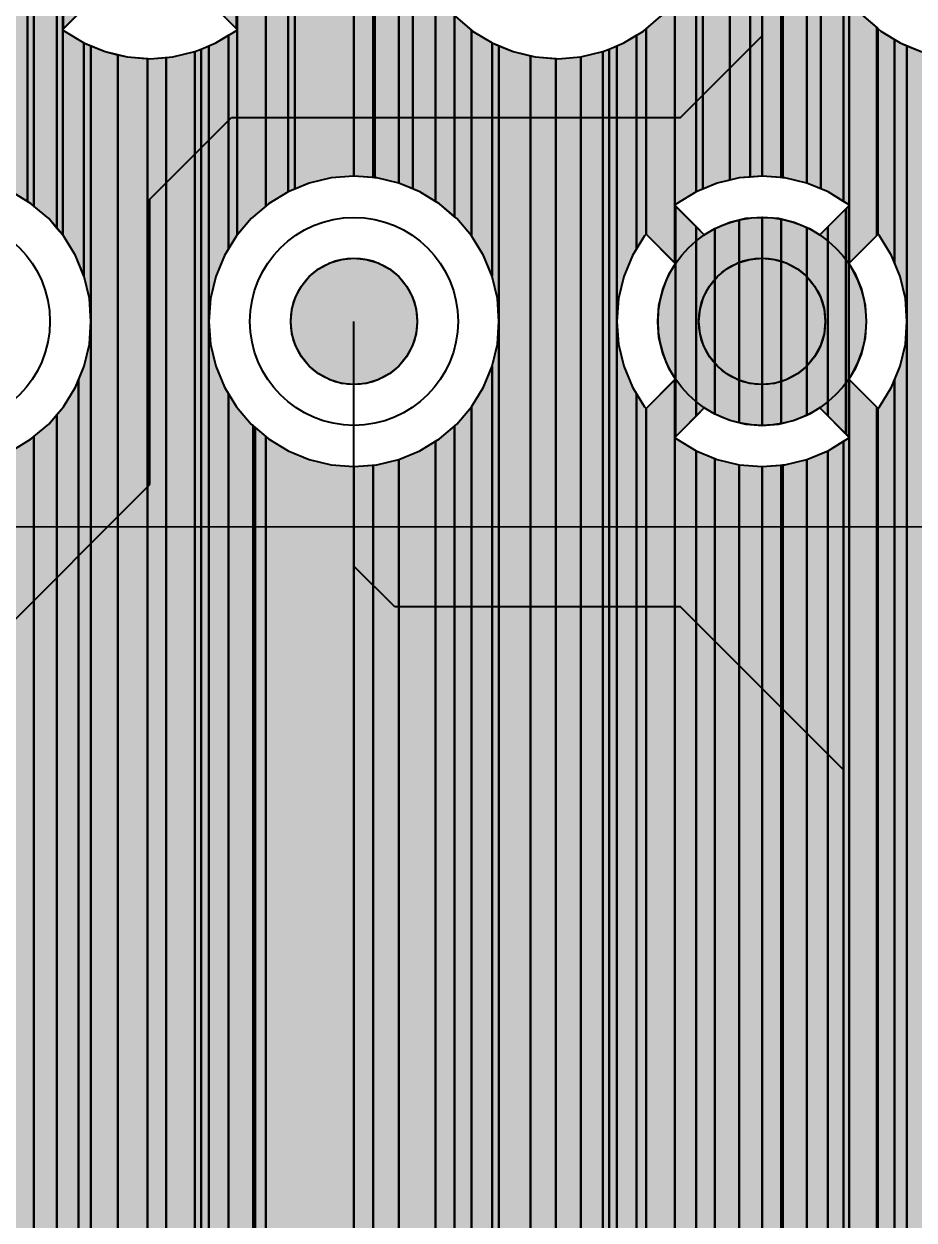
# Model space of a CAD drawing. Header units: millimetres. Extents: x 3 to 111, y 3 to 56.
# Drawn here: x 89.91 to 95.45, y 37.43 to 44.88 of the extents above; entities that cross this region are included whole.
import ezdxf

# ---------------------------------------------------------------- set-up
doc = ezdxf.new("R2010")
doc.units = ezdxf.units.MM
for name, color, linetype in [('bottom_copper', 7, 'Continuous'), ('drill_plated', 7, 'Continuous'), ('top_copper', 7, 'Continuous'), ('top_silk', 7, 'Continuous')]:
    doc.layers.add(name, color=color, linetype=linetype)

# ---------------------------------------------------------------- blocks, each defined once
blk = doc.blocks.new('Block8439')
at = {"layer": 'bottom_copper', "lineweight": 40}
for points in [[(0, 37.4107), (-0.0183, 37.4549), (-0.0925, 37.5759), (-0.1019, 37.587), (-0.1037, 37.5852), (-0.1037, 38.8678), (-0.0858, 38.8526), (0, 38.8), (0, 37.4107)], [(0.0775, 37.0443), (0.0691, 37.1858), (0.036, 37.3238), (0, 37.4107), (0, 38.8), (0.0352, 38.7784), (0.0775, 38.7609), (0.0775, 37.0443)], [(0.764, 0.317), (0.5963, 0.3038), (0.4311, 0.2641), (0.2741, 0.1991), (0.1292, 0.1103), (0.0775, 0.0662), (0.0775, 38.7609), (0.1663, 38.7241), (0.3043, 38.691), (0.4458, 38.6798), (0.5873, 38.691), (0.7253, 38.7241), (0.764, 38.7401), (0.764, 0.317)], [(0.0775, 0.0662), (0, 0), (0, 36.6779), (0.036, 36.7648), (0.0691, 36.9028), (0.0775, 37.0443), (0.0775, 0.0662)], [(0, 0), (-0.1037, -0.1215), (-0.1037, 36.5034), (-0.1019, 36.5016), (-0.0925, 36.5127), (-0.0183, 36.6337), (0, 36.6779), (0, 0)]]:
    blk.add_hatch(color=7, dxfattribs=at).paths.add_polyline_path(points, flags=0)
at = {"layer": 'bottom_copper', "color": 7, "lineweight": 40}
for points in [[(0, 37.4107), (-0.0183, 37.4549), (-0.0925, 37.5759), (-0.1019, 37.587), (-0.1037, 37.5852), (-0.1037, 38.8678), (-0.0858, 38.8526), (0, 38.8), (0, 37.4107)], [(0.0775, 37.0443), (0.0691, 37.1858), (0.036, 37.3238), (0, 37.4107), (0, 38.8), (0.0352, 38.7784), (0.0775, 38.7609), (0.0775, 37.0443)], [(0.764, 0.317), (0.5963, 0.3038), (0.4311, 0.2641), (0.2741, 0.1991), (0.1292, 0.1103), (0.0775, 0.0662), (0.0775, 38.7609), (0.1663, 38.7241), (0.3043, 38.691), (0.4458, 38.6798), (0.5873, 38.691), (0.7253, 38.7241), (0.764, 38.7401), (0.764, 0.317)], [(0.0775, 0.0662), (0, 0), (0, 36.6779), (0.036, 36.7648), (0.0691, 36.9028), (0.0775, 37.0443), (0.0775, 0.0662)], [(0, 0), (-0.1037, -0.1215), (-0.1037, 36.5034), (-0.1019, 36.5016), (-0.0925, 36.5127), (-0.0183, 36.6337), (0, 36.6779), (0, 0)]]:
    blk.add_lwpolyline(points, close=True, dxfattribs=at)
blk = doc.blocks.new('Block9158')
at = {"layer": 'bottom_copper', "lineweight": 40}
for points in [[(0.1601, 40.2302), (0.0221, 40.2633), (0.01, 40.2643), (0.01, 51.435), (0.1601, 51.435), (0.1601, 40.2302)], [(0.2461, 40.1946), (0.1601, 40.2302), (0.1601, 51.435), (0.2461, 51.435), (0.2461, 40.1946)], [(0.01, 40.2643), (0, 40.265), (0, 49.6506), (0.01, 49.82), (0.01, 40.2643)], [(0, 40.265), (-0.1194, 40.2745), (-0.1194, 49.3044), (-0.1047, 49.3284), (-0.0397, 49.4854), (0, 49.6506), (0, 40.265)], [(0.3877, 40.1167), (0.2912, 40.1759), (0.2461, 40.1946), (0.2461, 41.91), (0.2573, 41.7685), (0.2904, 41.6305), (0.3447, 41.4994), (0.3877, 41.4293), (0.3877, 40.1167)], [(0.4233, 40.0923), (0.4122, 40.1017), (0.3877, 40.1167), (0.3877, 41.4293), (0.4189, 41.3784), (0.4233, 41.3732), (0.4233, 40.0923)], [(0.5945, 39.9043), (0.4233, 39.7331), (0.4233, 41.3732), (0.511, 41.2704), (0.5945, 41.1991), (0.5945, 39.9043)], [(0.6011, 39.9109), (0.5945, 39.9043), (0.5945, 41.1991), (0.6011, 41.1935), (0.6011, 39.9109)], [(0.4198, 38.6512), (0.401, 38.67), (0.401, 40.07), (0.4198, 40.0888), (0.4198, 38.6512)], [(0.4233, 39.7331), (0.4198, 39.7296), (0.4198, 40.0888), (0.4233, 40.0923), (0.4233, 39.7331)], [(0, 38.7326), (-0.0178, 38.7283), (-0.1194, 38.7203), (-0.1194, 40.0197), (-0.0178, 40.0117), (0, 40.0074), (0, 38.7326)], [(0.1601, 38.7847), (0.0814, 38.7521), (0, 38.7326), (0, 40.0074), (0.0814, 39.9879), (0.1601, 39.9553), (0.1601, 38.7847)], [(0.401, 38.67), (0.2904, 38.7806), (0.2904, 39.9594), (0.401, 40.07), (0.401, 38.67)], [(0.2904, 38.7806), (0.2402, 38.8308), (0.1756, 38.7911), (0.1601, 38.7847), (0.1601, 39.9553), (0.1756, 39.9489), (0.2402, 39.9092), (0.2904, 39.9594), (0.2904, 38.7806)], [(0.5223, 39.2684), (0.4985, 39.1692), (0.4595, 39.075), (0.4198, 39.0104), (0.4198, 39.7296), (0.4595, 39.665), (0.4985, 39.5708), (0.5223, 39.4716), (0.5283, 39.37), (0.5223, 39.2684)], [(0.4233, 38.6477), (0.4198, 38.6512), (0.4198, 39.0104), (0.4233, 39.0069), (0.4233, 38.6477)], [(0.5945, 2.1965), (0.5057, 2.0516), (0.4407, 1.8946), (0.4233, 1.8222), (0.4233, 39.0069), (0.5945, 38.8357), (0.5945, 2.1965)], [(0.6011, 2.2042), (0.5945, 2.1965), (0.5945, 38.8357), (0.6011, 38.8291), (0.6011, 2.2042)], [(0.3877, 0), (0.2904, 0), (0.2904, 38.5638), (0.2912, 38.5641), (0.3877, 38.6233), (0.3877, 0)], [(0.4233, 1.8222), (0.401, 1.7294), (0.3877, 1.56), (0.3877, 38.6233), (0.4122, 38.6383), (0.4233, 38.6477), (0.4233, 1.8222)], [(0.2904, 0), (0.1601, 0), (0.1601, 38.5098), (0.2904, 38.5638), (0.2904, 0)], [(0, 1.7294), (-0.0397, 1.8946), (-0.1047, 2.0516), (-0.1194, 2.0756), (-0.1194, 38.4655), (0, 38.475), (0, 1.7294)], [(0.01, 1.56), (0, 1.7294), (0, 38.475), (0.01, 38.4757), (0.01, 1.56)], [(0.1601, 0), (0.01, 0), (0.01, 38.4757), (0.0221, 38.4767), (0.1601, 38.5098), (0.1601, 0)]]:
    blk.add_hatch(color=7, dxfattribs=at).paths.add_polyline_path(points, flags=0)
at = {"layer": 'bottom_copper', "color": 7, "lineweight": 40}
for points in [[(0.1601, 40.2302), (0.0221, 40.2633), (0.01, 40.2643), (0.01, 51.435), (0.1601, 51.435), (0.1601, 40.2302)], [(0.2461, 40.1946), (0.1601, 40.2302), (0.1601, 51.435), (0.2461, 51.435), (0.2461, 40.1946)], [(0.01, 40.2643), (0, 40.265), (0, 49.6506), (0.01, 49.82), (0.01, 40.2643)], [(0, 40.265), (-0.1194, 40.2745), (-0.1194, 49.3044), (-0.1047, 49.3284), (-0.0397, 49.4854), (0, 49.6506), (0, 40.265)], [(0.3877, 40.1167), (0.2912, 40.1759), (0.2461, 40.1946), (0.2461, 41.91), (0.2573, 41.7685), (0.2904, 41.6305), (0.3447, 41.4994), (0.3877, 41.4293), (0.3877, 40.1167)], [(0.4233, 40.0923), (0.4122, 40.1017), (0.3877, 40.1167), (0.3877, 41.4293), (0.4189, 41.3784), (0.4233, 41.3732), (0.4233, 40.0923)], [(0.5945, 39.9043), (0.4233, 39.7331), (0.4233, 41.3732), (0.511, 41.2704), (0.5945, 41.1991), (0.5945, 39.9043)], [(0.6011, 39.9109), (0.5945, 39.9043), (0.5945, 41.1991), (0.6011, 41.1935), (0.6011, 39.9109)], [(0.4198, 38.6512), (0.401, 38.67), (0.401, 40.07), (0.4198, 40.0888), (0.4198, 38.6512)], [(0.4233, 39.7331), (0.4198, 39.7296), (0.4198, 40.0888), (0.4233, 40.0923), (0.4233, 39.7331)], [(0, 38.7326), (-0.0178, 38.7283), (-0.1194, 38.7203), (-0.1194, 40.0197), (-0.0178, 40.0117), (0, 40.0074), (0, 38.7326)], [(0.1601, 38.7847), (0.0814, 38.7521), (0, 38.7326), (0, 40.0074), (0.0814, 39.9879), (0.1601, 39.9553), (0.1601, 38.7847)], [(0.401, 38.67), (0.2904, 38.7806), (0.2904, 39.9594), (0.401, 40.07), (0.401, 38.67)], [(0.2904, 38.7806), (0.2402, 38.8308), (0.1756, 38.7911), (0.1601, 38.7847), (0.1601, 39.9553), (0.1756, 39.9489), (0.2402, 39.9092), (0.2904, 39.9594), (0.2904, 38.7806)], [(0.5223, 39.2684), (0.4985, 39.1692), (0.4595, 39.075), (0.4198, 39.0104), (0.4198, 39.7296), (0.4595, 39.665), (0.4985, 39.5708), (0.5223, 39.4716), (0.5283, 39.37), (0.5223, 39.2684)], [(0.4233, 38.6477), (0.4198, 38.6512), (0.4198, 39.0104), (0.4233, 39.0069), (0.4233, 38.6477)], [(0.5945, 2.1965), (0.5057, 2.0516), (0.4407, 1.8946), (0.4233, 1.8222), (0.4233, 39.0069), (0.5945, 38.8357), (0.5945, 2.1965)], [(0.6011, 2.2042), (0.5945, 2.1965), (0.5945, 38.8357), (0.6011, 38.8291), (0.6011, 2.2042)], [(0.3877, 0), (0.2904, 0), (0.2904, 38.5638), (0.2912, 38.5641), (0.3877, 38.6233), (0.3877, 0)], [(0.4233, 1.8222), (0.401, 1.7294), (0.3877, 1.56), (0.3877, 38.6233), (0.4122, 38.6383), (0.4233, 38.6477), (0.4233, 1.8222)], [(0.2904, 0), (0.1601, 0), (0.1601, 38.5098), (0.2904, 38.5638), (0.2904, 0)], [(0, 1.7294), (-0.0397, 1.8946), (-0.1047, 2.0516), (-0.1194, 2.0756), (-0.1194, 38.4655), (0, 38.475), (0, 1.7294)], [(0.01, 1.56), (0, 1.7294), (0, 38.475), (0.01, 38.4757), (0.01, 1.56)], [(0.1601, 0), (0.01, 0), (0.01, 38.4757), (0.0221, 38.4767), (0.1601, 38.5098), (0.1601, 0)]]:
    blk.add_lwpolyline(points, close=True, dxfattribs=at)
blk = doc.blocks.new('Block9627')
at = {"layer": 'bottom_copper', "lineweight": 40}
for points in [[(0.5427, 37.7148), (0.4686, 37.709), (0.4686, 46.6238), (0.5427, 46.7447), (0.5427, 37.7148)], [(0.4686, 37.709), (0.4012, 37.7036), (0.3419, 37.6894), (0.3419, 46.4806), (0.3583, 46.4946), (0.4686, 46.6238), (0.4686, 37.709)], [(0.3419, 37.6894), (0.2632, 37.6705), (0.1744, 37.6338), (0.1744, 46.3508), (0.2291, 46.3843), (0.3419, 46.4806), (0.3419, 37.6894)], [(0.1744, 37.6338), (0.1321, 37.6162), (0.1321, 39.0689), (0.1329, 39.0708), (0.166, 39.2088), (0.1744, 39.3503), (0.1744, 37.6338)], [(0.1321, 37.6162), (0.0111, 37.542), (0, 37.5326), (0, 38.8136), (0.0044, 38.8187), (0.0786, 38.9397), (0.1321, 39.0689), (0.1321, 37.6162)], [(0, 37.1734), (-0.1792, 37.3526), (-0.1792, 38.6326), (-0.0877, 38.7107), (0, 38.8136), (0, 37.1734)], [(0.0035, 37.1699), (0, 37.1734), (0, 37.5326), (0.0035, 37.5291), (0.0035, 37.1699)], [(0.1321, 36.2201), (0.0035, 36.0915), (0.0035, 37.5291), (0.1321, 37.4005), (0.1321, 36.2201)], [(0.2477, 36.2314), (0.1831, 36.2711), (0.1321, 36.2201), (0.1321, 37.4005), (0.1831, 37.3495), (0.2477, 37.3892), (0.2477, 36.2314)], [(0.4012, 36.1782), (0.3419, 36.1924), (0.2477, 36.2314), (0.2477, 37.3892), (0.3419, 37.4282), (0.4012, 37.4425), (0.4012, 36.1782)], [(0.5427, 36.1606), (0.4411, 36.1686), (0.4012, 36.1782), (0.4012, 37.4425), (0.4411, 37.452), (0.5427, 37.46), (0.5427, 36.1606)], [(0.0035, 36.4507), (-0.0362, 36.5153), (-0.0752, 36.6095), (-0.099, 36.7087), (-0.107, 36.8103), (-0.099, 36.9119), (-0.0752, 37.0111), (-0.0362, 37.1053), (0.0035, 37.1699), (0.0035, 36.4507)], [(0, 0), (-0.0728, 0.0301), (-0.1792, 0.0557), (-0.1792, 36.268), (0, 36.4472), (0, 0)], [(0.0035, 36.0915), (0, 36.088), (0, 36.4472), (0.0035, 36.4507), (0.0035, 36.0915)], [(0.1321, -0.0642), (0.0842, -0.0349), (0, 0), (0, 36.088), (0.0111, 36.0786), (0.1321, 36.0044), (0.1321, -0.0642)], [(0.2477, -0.1395), (0.2291, -0.1237), (0.1321, -0.0642), (0.1321, 36.0044), (0.2477, 35.9566), (0.2477, -0.1395)], [(0.4012, -0.2842), (0.3583, -0.234), (0.2477, -0.1395), (0.2477, 35.9566), (0.2632, 35.9501), (0.4012, 35.917), (0.4012, -0.2842)], [(0.5427, -0.4841), (0.4686, -0.3632), (0.4012, -0.2842), (0.4012, 35.917), (0.5427, 35.9058), (0.5427, -0.4841)]]:
    blk.add_hatch(color=7, dxfattribs=at).paths.add_polyline_path(points, flags=0)
at = {"layer": 'bottom_copper', "color": 7, "lineweight": 40}
for points in [[(0.5427, 37.7148), (0.4686, 37.709), (0.4686, 46.6238), (0.5427, 46.7447), (0.5427, 37.7148)], [(0.4686, 37.709), (0.4012, 37.7036), (0.3419, 37.6894), (0.3419, 46.4806), (0.3583, 46.4946), (0.4686, 46.6238), (0.4686, 37.709)], [(0.3419, 37.6894), (0.2632, 37.6705), (0.1744, 37.6338), (0.1744, 46.3508), (0.2291, 46.3843), (0.3419, 46.4806), (0.3419, 37.6894)], [(0.1744, 37.6338), (0.1321, 37.6162), (0.1321, 39.0689), (0.1329, 39.0708), (0.166, 39.2088), (0.1744, 39.3503), (0.1744, 37.6338)], [(0.1321, 37.6162), (0.0111, 37.542), (0, 37.5326), (0, 38.8136), (0.0044, 38.8187), (0.0786, 38.9397), (0.1321, 39.0689), (0.1321, 37.6162)], [(0, 37.1734), (-0.1792, 37.3526), (-0.1792, 38.6326), (-0.0877, 38.7107), (0, 38.8136), (0, 37.1734)], [(0.0035, 37.1699), (0, 37.1734), (0, 37.5326), (0.0035, 37.5291), (0.0035, 37.1699)], [(0.1321, 36.2201), (0.0035, 36.0915), (0.0035, 37.5291), (0.1321, 37.4005), (0.1321, 36.2201)], [(0.2477, 36.2314), (0.1831, 36.2711), (0.1321, 36.2201), (0.1321, 37.4005), (0.1831, 37.3495), (0.2477, 37.3892), (0.2477, 36.2314)], [(0.4012, 36.1782), (0.3419, 36.1924), (0.2477, 36.2314), (0.2477, 37.3892), (0.3419, 37.4282), (0.4012, 37.4425), (0.4012, 36.1782)], [(0.5427, 36.1606), (0.4411, 36.1686), (0.4012, 36.1782), (0.4012, 37.4425), (0.4411, 37.452), (0.5427, 37.46), (0.5427, 36.1606)], [(0.0035, 36.4507), (-0.0362, 36.5153), (-0.0752, 36.6095), (-0.099, 36.7087), (-0.107, 36.8103), (-0.099, 36.9119), (-0.0752, 37.0111), (-0.0362, 37.1053), (0.0035, 37.1699), (0.0035, 36.4507)], [(0, 0), (-0.0728, 0.0301), (-0.1792, 0.0557), (-0.1792, 36.268), (0, 36.4472), (0, 0)], [(0.0035, 36.0915), (0, 36.088), (0, 36.4472), (0.0035, 36.4507), (0.0035, 36.0915)], [(0.1321, -0.0642), (0.0842, -0.0349), (0, 0), (0, 36.088), (0.0111, 36.0786), (0.1321, 36.0044), (0.1321, -0.0642)], [(0.2477, -0.1395), (0.2291, -0.1237), (0.1321, -0.0642), (0.1321, 36.0044), (0.2477, 35.9566), (0.2477, -0.1395)], [(0.4012, -0.2842), (0.3583, -0.234), (0.2477, -0.1395), (0.2477, 35.9566), (0.2632, 35.9501), (0.4012, 35.917), (0.4012, -0.2842)], [(0.5427, -0.4841), (0.4686, -0.3632), (0.4012, -0.2842), (0.4012, 35.917), (0.5427, 35.9058), (0.5427, -0.4841)]]:
    blk.add_lwpolyline(points, close=True, dxfattribs=at)
blk = doc.blocks.new('Block9865')
at = {"layer": 'bottom_copper', "lineweight": 40}
for points in [[(0.1822, 37.2735), (0.1728, 37.2624), (0.1238, 37.1825), (0.1238, 38.5131), (0.1661, 38.5391), (0.1822, 38.5527), (0.1822, 37.2735)], [(0.1826, 37.2731), (0.1822, 37.2735), (0.1822, 38.5527), (0.1826, 38.5531), (0.1826, 37.2731)], [(0, 0), (-0.0456, 0.0036), (-0.0473, 0.0035), (-0.0473, 38.4266), (0, 38.4462), (0, 0)], [(0.1238, 37.1825), (0.0986, 37.1414), (0.0443, 37.0103), (0.0112, 36.8723), (0, 36.7308), (0, 38.4462), (0.0451, 38.4649), (0.1238, 38.5131), (0.1238, 37.1825)], [(0.1238, -0.0097), (0, 0), (0, 36.7308), (0.0112, 36.5893), (0.0443, 36.4513), (0.0986, 36.3202), (0.1238, 36.2791), (0.1238, -0.0097)], [(0.1822, -0.0237), (0.1238, -0.0097), (0.1238, 36.2791), (0.1728, 36.1992), (0.1822, 36.1881), (0.1826, 36.1885), (0.1826, -0.0238)]]:
    blk.add_hatch(color=7, dxfattribs=at).paths.add_polyline_path(points, flags=0)
at = {"layer": 'bottom_copper', "color": 7, "lineweight": 40}
for points in [[(0.1822, 37.2735), (0.1728, 37.2624), (0.1238, 37.1825), (0.1238, 38.5131), (0.1661, 38.5391), (0.1822, 38.5527), (0.1822, 37.2735)], [(0.1826, 37.2731), (0.1822, 37.2735), (0.1822, 38.5527), (0.1826, 38.5531), (0.1826, 37.2731)], [(0, 0), (-0.0456, 0.0036), (-0.0473, 0.0035), (-0.0473, 38.4266), (0, 38.4462), (0, 0)], [(0.1238, 37.1825), (0.0986, 37.1414), (0.0443, 37.0103), (0.0112, 36.8723), (0, 36.7308), (0, 38.4462), (0.0451, 38.4649), (0.1238, 38.5131), (0.1238, 37.1825)], [(0.1238, -0.0097), (0, 0), (0, 36.7308), (0.0112, 36.5893), (0.0443, 36.4513), (0.0986, 36.3202), (0.1238, 36.2791), (0.1238, -0.0097)], [(0.1822, -0.0237), (0.1238, -0.0097), (0.1238, 36.2791), (0.1728, 36.1992), (0.1822, 36.1881), (0.1826, 36.1885), (0.1826, -0.0238)]]:
    blk.add_lwpolyline(points, close=True, dxfattribs=at)
blk = doc.blocks.new('Block10549')
at = {"layer": 'bottom_copper', "lineweight": 40}
for points in [[(0.1601, 40.2302), (0.0221, 40.2633), (0.01, 40.2643), (0.01, 51.435), (0.1601, 51.435), (0.1601, 40.2302)], [(0.2461, 40.1946), (0.1601, 40.2302), (0.1601, 51.435), (0.2461, 51.435), (0.2461, 40.1946)], [(0.01, 40.2643), (0, 40.265), (0, 49.6506), (0.01, 49.82), (0.01, 40.2643)], [(0, 40.265), (-0.1194, 40.2745), (-0.1208, 40.2744), (-0.1208, 49.3021), (-0.1047, 49.3284), (-0.0397, 49.4854), (0, 49.6506), (0, 40.265)], [(0.3877, 40.1167), (0.2912, 40.1759), (0.2461, 40.1946), (0.2461, 41.91), (0.2573, 41.7685), (0.2904, 41.6305), (0.3447, 41.4994), (0.3877, 41.4293), (0.3877, 40.1167)], [(0.5057, 40.022), (0.4122, 40.1017), (0.3877, 40.1167), (0.3877, 41.4293), (0.4189, 41.3784), (0.5057, 41.2766), (0.5057, 40.022)], [(0.6123, 39.9016), (0.5202, 40.0096), (0.5057, 40.022), (0.5057, 41.2766), (0.511, 41.2704), (0.6123, 41.184), (0.6123, 39.9016)], [(0.74, 39.6514), (0.6865, 39.7806), (0.6123, 39.9016), (0.6123, 41.184), (0.619, 41.1783), (0.74, 41.1041), (0.74, 39.6514)], [(0.7823, 39.37), (0.7739, 39.5115), (0.7408, 39.6495), (0.74, 39.6514), (0.74, 41.1041), (0.7823, 41.0866), (0.7823, 39.37)], [(0.9789, 2.5248), (0.834, 2.436), (0.7823, 2.3919), (0.7823, 41.0866), (0.8711, 41.0498), (0.9789, 41.0239), (0.9789, 2.5248)], [(1.4301, 2.6397), (1.3011, 2.6295), (1.2921, 2.6273), (1.2921, 41.0167), (1.4301, 41.0498), (1.4301, 2.6397)], [(1.4688, 2.6427), (1.4301, 2.6397), (1.4301, 41.0498), (1.4688, 41.0658), (1.4688, 2.6427)], [(1.1359, 2.5898), (0.9789, 2.5248), (0.9789, 41.0239), (1.0091, 41.0167), (1.1359, 41.0067), (1.1359, 2.5898)], [(1.2921, 2.6273), (1.1359, 2.5898), (1.1359, 41.0067), (1.1506, 41.0055), (1.2921, 41.0167), (1.2921, 2.6273)], [(0.7823, 2.3919), (0.74, 2.3558), (0.74, 39.0886), (0.7408, 39.0905), (0.7739, 39.2285), (0.7823, 39.37), (0.7823, 2.3919)], [(0.74, 2.3558), (0.7048, 2.3257), (0.6123, 2.2174), (0.6123, 38.8384), (0.6865, 38.9594), (0.74, 39.0886), (0.74, 2.3558)], [(0.6123, 2.2174), (0.5945, 2.1965), (0.5057, 2.0516), (0.5057, 38.718), (0.5202, 38.7304), (0.6123, 38.8384), (0.6123, 2.2174)], [(0.5057, 2.0516), (0.4407, 1.8946), (0.401, 1.7294), (0.3877, 1.56), (0.3877, 38.6233), (0.4122, 38.6383), (0.5057, 38.718), (0.5057, 2.0516)], [(0.3877, 0), (0.1601, 0), (0.1601, 38.5098), (0.2912, 38.5641), (0.3877, 38.6233), (0.3877, 0)], [(0, 0), (-0.1208, 0), (-0.1208, 38.4656), (-0.1194, 38.4655), (0, 38.475), (0, 0)], [(0.1601, 0), (0, 0), (0, 38.475), (0.0221, 38.4767), (0.1601, 38.5098), (0.1601, 0)]]:
    blk.add_hatch(color=7, dxfattribs=at).paths.add_polyline_path(points, flags=0)
at = {"layer": 'bottom_copper', "color": 7, "lineweight": 40}
for points in [[(0.1601, 40.2302), (0.0221, 40.2633), (0.01, 40.2643), (0.01, 51.435), (0.1601, 51.435), (0.1601, 40.2302)], [(0.2461, 40.1946), (0.1601, 40.2302), (0.1601, 51.435), (0.2461, 51.435), (0.2461, 40.1946)], [(0.01, 40.2643), (0, 40.265), (0, 49.6506), (0.01, 49.82), (0.01, 40.2643)], [(0, 40.265), (-0.1194, 40.2745), (-0.1208, 40.2744), (-0.1208, 49.3021), (-0.1047, 49.3284), (-0.0397, 49.4854), (0, 49.6506), (0, 40.265)], [(0.3877, 40.1167), (0.2912, 40.1759), (0.2461, 40.1946), (0.2461, 41.91), (0.2573, 41.7685), (0.2904, 41.6305), (0.3447, 41.4994), (0.3877, 41.4293), (0.3877, 40.1167)], [(0.5057, 40.022), (0.4122, 40.1017), (0.3877, 40.1167), (0.3877, 41.4293), (0.4189, 41.3784), (0.5057, 41.2766), (0.5057, 40.022)], [(0.6123, 39.9016), (0.5202, 40.0096), (0.5057, 40.022), (0.5057, 41.2766), (0.511, 41.2704), (0.6123, 41.184), (0.6123, 39.9016)], [(0.74, 39.6514), (0.6865, 39.7806), (0.6123, 39.9016), (0.6123, 41.184), (0.619, 41.1783), (0.74, 41.1041), (0.74, 39.6514)], [(0.7823, 39.37), (0.7739, 39.5115), (0.7408, 39.6495), (0.74, 39.6514), (0.74, 41.1041), (0.7823, 41.0866), (0.7823, 39.37)], [(0.9789, 2.5248), (0.834, 2.436), (0.7823, 2.3919), (0.7823, 41.0866), (0.8711, 41.0498), (0.9789, 41.0239), (0.9789, 2.5248)], [(1.4301, 2.6397), (1.3011, 2.6295), (1.2921, 2.6273), (1.2921, 41.0167), (1.4301, 41.0498), (1.4301, 2.6397)], [(1.4688, 2.6427), (1.4301, 2.6397), (1.4301, 41.0498), (1.4688, 41.0658), (1.4688, 2.6427)], [(1.1359, 2.5898), (0.9789, 2.5248), (0.9789, 41.0239), (1.0091, 41.0167), (1.1359, 41.0067), (1.1359, 2.5898)], [(1.2921, 2.6273), (1.1359, 2.5898), (1.1359, 41.0067), (1.1506, 41.0055), (1.2921, 41.0167), (1.2921, 2.6273)], [(0.7823, 2.3919), (0.74, 2.3558), (0.74, 39.0886), (0.7408, 39.0905), (0.7739, 39.2285), (0.7823, 39.37), (0.7823, 2.3919)], [(0.74, 2.3558), (0.7048, 2.3257), (0.6123, 2.2174), (0.6123, 38.8384), (0.6865, 38.9594), (0.74, 39.0886), (0.74, 2.3558)], [(0.6123, 2.2174), (0.5945, 2.1965), (0.5057, 2.0516), (0.5057, 38.718), (0.5202, 38.7304), (0.6123, 38.8384), (0.6123, 2.2174)], [(0.5057, 2.0516), (0.4407, 1.8946), (0.401, 1.7294), (0.3877, 1.56), (0.3877, 38.6233), (0.4122, 38.6383), (0.5057, 38.718), (0.5057, 2.0516)], [(0.3877, 0), (0.1601, 0), (0.1601, 38.5098), (0.2912, 38.5641), (0.3877, 38.6233), (0.3877, 0)], [(0, 0), (-0.1208, 0), (-0.1208, 38.4656), (-0.1194, 38.4655), (0, 38.475), (0, 0)], [(0.1601, 0), (0, 0), (0, 38.475), (0.0221, 38.4767), (0.1601, 38.5098), (0.1601, 0)]]:
    blk.add_lwpolyline(points, close=True, dxfattribs=at)
blk = doc.blocks.new('Block10751')
at = {"layer": 'bottom_copper', "lineweight": 40}
for points in [[(0.4092, 0.0985), (0.2691, 0.0874), (0.1311, 0.0543), (0.0423, 0.0175), (0.0423, 8.7346), (0.097, 8.7681), (0.2262, 8.8784), (0.3365, 9.0076), (0.4092, 9.1262), (0.4092, 0.0985)], [(0.0423, 0.0175), (0, 0), (0, 1.4527), (0.0008, 1.4546), (0.0339, 1.5926), (0.0423, 1.7341), (0.0423, 0.0175)], [(0, 0), (-0.121, -0.0742), (-0.1389, -0.0894), (-0.1389, 1.1932), (-0.1371, 1.1914), (-0.1277, 1.2025), (-0.0535, 1.3235), (0, 1.4527), (0, 0)]]:
    blk.add_hatch(color=7, dxfattribs=at).paths.add_polyline_path(points, flags=0)
at = {"layer": 'bottom_copper', "color": 7, "lineweight": 40}
for points in [[(0.4092, 0.0985), (0.2691, 0.0874), (0.1311, 0.0543), (0.0423, 0.0175), (0.0423, 8.7346), (0.097, 8.7681), (0.2262, 8.8784), (0.3365, 9.0076), (0.4092, 9.1262), (0.4092, 0.0985)], [(0.0423, 0.0175), (0, 0), (0, 1.4527), (0.0008, 1.4546), (0.0339, 1.5926), (0.0423, 1.7341), (0.0423, 0.0175)], [(0, 0), (-0.121, -0.0742), (-0.1389, -0.0894), (-0.1389, 1.1932), (-0.1371, 1.1914), (-0.1277, 1.2025), (-0.0535, 1.3235), (0, 1.4527), (0, 0)]]:
    blk.add_lwpolyline(points, close=True, dxfattribs=at)
blk = doc.blocks.new('Block11096')
at = {"layer": 'bottom_copper', "lineweight": 40}
for points in [[(0.1737, 41.1912), (0.0986, 41.2663), (0.0986, 42.5537), (0.1737, 42.6288), (0.1737, 41.1912)], [(0.1772, 41.1877), (0.1737, 41.1912), (0.1737, 41.5504), (0.1772, 41.5469), (0.1772, 41.1877)], [(0.355, 40.0865), (0.2649, 40.0096), (0.1772, 39.9068), (0.1772, 41.5469), (0.355, 41.3691), (0.355, 40.0865)], [(0.1238, 39.8217), (0.0986, 39.7806), (0.0443, 39.6495), (0.0112, 39.5115), (0, 39.37), (0, 41.0854), (0.0451, 41.1041), (0.1238, 41.1524), (0.1238, 39.8217)], [(0.1772, 39.9068), (0.1728, 39.9016), (0.1238, 39.8217), (0.1238, 41.1524), (0.1661, 41.1783), (0.1772, 41.1877), (0.1772, 39.9068)], [(0, 0), (-0.0473, 0), (-0.0473, 41.0658), (0, 41.0854), (0, 0)], [(0.1238, 0), (0, 0), (0, 39.37), (0.0112, 39.2285), (0.0443, 39.0905), (0.0986, 38.9594), (0.1238, 38.9183), (0.1238, 0)], [(0.2762, 0), (0.1238, 0), (0.1238, 38.9183), (0.1728, 38.8384), (0.2649, 38.7304), (0.2762, 38.7208), (0.2762, 0)], [(0.289, 0), (0.2762, 0), (0.2762, 38.7208), (0.289, 38.7098), (0.289, 0)], [(0.355, 0), (0.289, 0), (0.289, 38.7098), (0.355, 38.6535), (0.355, 0)]]:
    blk.add_hatch(color=7, dxfattribs=at).paths.add_polyline_path(points, flags=0)
at = {"layer": 'bottom_copper', "color": 7, "lineweight": 40}
for points in [[(0.1737, 41.1912), (0.0986, 41.2663), (0.0986, 42.5537), (0.1737, 42.6288), (0.1737, 41.1912)], [(0.1772, 41.1877), (0.1737, 41.1912), (0.1737, 41.5504), (0.1772, 41.5469), (0.1772, 41.1877)], [(0.355, 40.0865), (0.2649, 40.0096), (0.1772, 39.9068), (0.1772, 41.5469), (0.355, 41.3691), (0.355, 40.0865)], [(0.1238, 39.8217), (0.0986, 39.7806), (0.0443, 39.6495), (0.0112, 39.5115), (0, 39.37), (0, 41.0854), (0.0451, 41.1041), (0.1238, 41.1524), (0.1238, 39.8217)], [(0.1772, 39.9068), (0.1728, 39.9016), (0.1238, 39.8217), (0.1238, 41.1524), (0.1661, 41.1783), (0.1772, 41.1877), (0.1772, 39.9068)], [(0, 0), (-0.0473, 0), (-0.0473, 41.0658), (0, 41.0854), (0, 0)], [(0.1238, 0), (0, 0), (0, 39.37), (0.0112, 39.2285), (0.0443, 39.0905), (0.0986, 38.9594), (0.1238, 38.9183), (0.1238, 0)], [(0.2762, 0), (0.1238, 0), (0.1238, 38.9183), (0.1728, 38.8384), (0.2649, 38.7304), (0.2762, 38.7208), (0.2762, 0)], [(0.289, 0), (0.2762, 0), (0.2762, 38.7208), (0.289, 38.7098), (0.289, 0)], [(0.355, 0), (0.289, 0), (0.289, 38.7098), (0.355, 38.6535), (0.355, 0)]]:
    blk.add_lwpolyline(points, close=True, dxfattribs=at)
blk = doc.blocks.new('Block11674')
at = {"layer": 'bottom_copper', "lineweight": 40}
for points in [[(0.1683, 41.3198), (0.0397, 41.1912), (0.0397, 42.6288), (0.1683, 42.5002), (0.1683, 41.3198)], [(0, 39.9492), (-0.0515, 40.0096), (-0.143, 40.0877), (-0.143, 41.3677), (0, 41.5107), (0, 39.9492)], [(0.0362, 39.9068), (0, 39.9492), (0, 41.5107), (0.0362, 41.5469), (0.0362, 39.9068)], [(0.0397, 41.1912), (0.0362, 41.1877), (0.0362, 41.5469), (0.0397, 41.5504), (0.0397, 41.1912)], [(0.1683, 39.6514), (0.1148, 39.7806), (0.0406, 39.9016), (0.0362, 39.9068), (0.0362, 41.1877), (0.0473, 41.1783), (0.1683, 41.1041), (0.1683, 39.6514)], [(0.2106, 39.37), (0.2022, 39.5115), (0.1691, 39.6495), (0.1683, 39.6514), (0.1683, 41.1041), (0.2106, 41.0866), (0.2106, 39.37)], [(0.3781, 0), (0.2106, 0), (0.2106, 41.0866), (0.2994, 41.0498), (0.3781, 41.0309), (0.3781, 0)], [(0.8584, 0), (0.6805, 0), (0.6805, 41.0135), (0.7204, 41.0167), (0.8584, 41.0498), (0.8584, 0)], [(0.8971, 0), (0.8584, 0), (0.8584, 41.0498), (0.8971, 41.0658), (0.8971, 0)], [(0.5642, 0), (0.3781, 0), (0.3781, 41.0309), (0.4374, 41.0167), (0.5642, 41.0067), (0.5642, 0)], [(0.6805, 0), (0.5642, 0), (0.5642, 41.0067), (0.5789, 41.0055), (0.6805, 41.0135), (0.6805, 0)], [(0.2106, 0), (0.1331, 0), (0.1331, 39.0036), (0.1691, 39.0905), (0.2022, 39.2285), (0.2106, 39.37), (0.2106, 0)], [(0.1331, 0), (0, 0), (0, 38.7908), (0.0406, 38.8384), (0.1148, 38.9594), (0.1331, 39.0036), (0.1331, 0)], [(0, 0), (-0.143, 0), (-0.143, 38.6523), (-0.0515, 38.7304), (0, 38.7908), (0, 0)]]:
    blk.add_hatch(color=7, dxfattribs=at).paths.add_polyline_path(points, flags=0)
at = {"layer": 'bottom_copper', "color": 7, "lineweight": 40}
for points in [[(0.1683, 41.3198), (0.0397, 41.1912), (0.0397, 42.6288), (0.1683, 42.5002), (0.1683, 41.3198)], [(0, 39.9492), (-0.0515, 40.0096), (-0.143, 40.0877), (-0.143, 41.3677), (0, 41.5107), (0, 39.9492)], [(0.0362, 39.9068), (0, 39.9492), (0, 41.5107), (0.0362, 41.5469), (0.0362, 39.9068)], [(0.0397, 41.1912), (0.0362, 41.1877), (0.0362, 41.5469), (0.0397, 41.5504), (0.0397, 41.1912)], [(0.1683, 39.6514), (0.1148, 39.7806), (0.0406, 39.9016), (0.0362, 39.9068), (0.0362, 41.1877), (0.0473, 41.1783), (0.1683, 41.1041), (0.1683, 39.6514)], [(0.2106, 39.37), (0.2022, 39.5115), (0.1691, 39.6495), (0.1683, 39.6514), (0.1683, 41.1041), (0.2106, 41.0866), (0.2106, 39.37)], [(0.3781, 0), (0.2106, 0), (0.2106, 41.0866), (0.2994, 41.0498), (0.3781, 41.0309), (0.3781, 0)], [(0.8584, 0), (0.6805, 0), (0.6805, 41.0135), (0.7204, 41.0167), (0.8584, 41.0498), (0.8584, 0)], [(0.8971, 0), (0.8584, 0), (0.8584, 41.0498), (0.8971, 41.0658), (0.8971, 0)], [(0.5642, 0), (0.3781, 0), (0.3781, 41.0309), (0.4374, 41.0167), (0.5642, 41.0067), (0.5642, 0)], [(0.6805, 0), (0.5642, 0), (0.5642, 41.0067), (0.5789, 41.0055), (0.6805, 41.0135), (0.6805, 0)], [(0.2106, 0), (0.1331, 0), (0.1331, 39.0036), (0.1691, 39.0905), (0.2022, 39.2285), (0.2106, 39.37), (0.2106, 0)], [(0.1331, 0), (0, 0), (0, 38.7908), (0.0406, 38.8384), (0.1148, 38.9594), (0.1331, 39.0036), (0.1331, 0)], [(0, 0), (-0.143, 0), (-0.143, 38.6523), (-0.0515, 38.7304), (0, 38.7908), (0, 0)]]:
    blk.add_lwpolyline(points, close=True, dxfattribs=at)
blk = doc.blocks.new('Block11856')
at = {"layer": 'bottom_copper', "lineweight": 40}
blk.add_hatch(color=7, dxfattribs=at).paths.add_polyline_path([(0.4287, 0), (0.01, 0), (0.01, 38.4757), (0.0221, 38.4767), (0.1601, 38.5098), (0.2912, 38.5641), (0.4122, 38.6383), (0.4287, 38.6523), (0.4287, 0)], flags=0)
at = {"layer": 'bottom_copper', "color": 7, "lineweight": 40}
blk.add_lwpolyline([(0.4287, 0), (0.01, 0), (0.01, 38.4757), (0.0221, 38.4767), (0.1601, 38.5098), (0.2912, 38.5641), (0.4122, 38.6383), (0.4287, 38.6523), (0.4287, 0)], close=True, dxfattribs=at)
blk = doc.blocks.new('Block12027')
at = {"layer": 'bottom_copper', "lineweight": 40}
for points in [[(0.3877, -0.1483), (0.2912, -0.0891), (0.2461, -0.0705), (0.2461, 1.645), (0.2573, 1.5035), (0.2904, 1.3655), (0.3447, 1.2344), (0.3877, 1.1642), (0.3877, -0.1483)], [(0.4287, -0.1773), (0.4122, -0.1633), (0.3877, -0.1483), (0.3877, 1.1642), (0.4189, 1.1134), (0.4283, 1.1023), (0.4287, 1.1027), (0.4287, -0.1773)]]:
    blk.add_hatch(color=7, dxfattribs=at).paths.add_polyline_path(points, flags=0)
at = {"layer": 'bottom_copper', "color": 7, "lineweight": 40}
for points in [[(0.3877, -0.1483), (0.2912, -0.0891), (0.2461, -0.0705), (0.2461, 1.645), (0.2573, 1.5035), (0.2904, 1.3655), (0.3447, 1.2344), (0.3877, 1.1642), (0.3877, -0.1483)], [(0.4287, -0.1773), (0.4122, -0.1633), (0.3877, -0.1483), (0.3877, 1.1642), (0.4189, 1.1134), (0.4283, 1.1023), (0.4287, 1.1027), (0.4287, -0.1773)]]:
    blk.add_lwpolyline(points, close=True, dxfattribs=at)

msp = doc.modelspace()

# ---------------------------------------------------------------- hatches: boundary and pattern name
at = {"layer": 'bottom_copper', "lineweight": 40}
for points in [[(92.3542, 42.9532), (92.3318, 42.8793), (92.2954, 42.8113), (92.2465, 42.7516), (92.1868, 42.7027), (92.1188, 42.6663), (92.0449, 42.6439), (91.9681, 42.6363), (91.8913, 42.6439), (91.8174, 42.6663), (91.7494, 42.7027), (91.6897, 42.7516), (91.6408, 42.8113), (91.6044, 42.8793), (91.582, 42.9532), (91.5744, 43.03), (91.582, 43.1068), (91.6044, 43.1807), (91.6408, 43.2487), (91.6897, 43.3084), (91.7494, 43.3573), (91.8174, 43.3937), (91.8913, 43.4161), (91.9681, 43.4237), (92.0449, 43.4161), (92.1188, 43.3937), (92.1868, 43.3573), (92.2465, 43.3084), (92.2954, 43.2487), (92.3318, 43.1807), (92.3542, 43.1068), (92.3618, 43.03), (92.3542, 42.9532)], [(94.8942, 42.9532), (94.8718, 42.8793), (94.8354, 42.8113), (94.7865, 42.7516), (94.7268, 42.7027), (94.6588, 42.6663), (94.5849, 42.6439), (94.5081, 42.6363), (94.4313, 42.6439), (94.3574, 42.6663), (94.2894, 42.7027), (94.2297, 42.7516), (94.1808, 42.8113), (94.1444, 42.8793), (94.122, 42.9532), (94.1144, 43.03), (94.122, 43.1068), (94.1444, 43.1807), (94.1808, 43.2487), (94.2297, 43.3084), (94.2894, 43.3573), (94.3574, 43.3937), (94.4313, 43.4161), (94.5081, 43.4237), (94.5849, 43.4161), (94.6588, 43.3937), (94.7268, 43.3573), (94.7865, 43.3084), (94.8354, 43.2487), (94.8718, 43.1807), (94.8942, 43.1068), (94.9018, 43.03), (94.8942, 42.9532)], [(91.9667, 3.66), (91.4186, 3.66), (91.4186, 42.3135), (91.4365, 42.2983), (91.5575, 42.2241), (91.6886, 42.1698), (91.8266, 42.1367), (91.9667, 42.1256), (91.9667, 3.66)]]:
    msp.add_hatch(color=7, dxfattribs=at).paths.add_polyline_path(points, flags=0)
at = {"layer": 'drill_plated', "lineweight": 40}
for points in [[(92.3542, 42.9532), (92.3318, 42.8793), (92.2954, 42.8113), (92.2465, 42.7516), (92.1868, 42.7027), (92.1188, 42.6663), (92.0449, 42.6439), (91.9681, 42.6363), (91.8913, 42.6439), (91.8174, 42.6663), (91.7494, 42.7027), (91.6897, 42.7516), (91.6408, 42.8113), (91.6044, 42.8793), (91.582, 42.9532), (91.5744, 43.03), (91.582, 43.1068), (91.6044, 43.1807), (91.6408, 43.2487), (91.6897, 43.3084), (91.7494, 43.3573), (91.8174, 43.3937), (91.8913, 43.4161), (91.9681, 43.4237), (92.0449, 43.4161), (92.1188, 43.3937), (92.1868, 43.3573), (92.2465, 43.3084), (92.2954, 43.2487), (92.3318, 43.1807), (92.3542, 43.1068), (92.3618, 43.03), (92.3542, 42.9532)], [(94.8942, 42.9532), (94.8718, 42.8793), (94.8354, 42.8113), (94.7865, 42.7516), (94.7268, 42.7027), (94.6588, 42.6663), (94.5849, 42.6439), (94.5081, 42.6363), (94.4313, 42.6439), (94.3574, 42.6663), (94.2894, 42.7027), (94.2297, 42.7516), (94.1808, 42.8113), (94.1444, 42.8793), (94.122, 42.9532), (94.1144, 43.03), (94.122, 43.1068), (94.1444, 43.1807), (94.1808, 43.2487), (94.2297, 43.3084), (94.2894, 43.3573), (94.3574, 43.3937), (94.4313, 43.4161), (94.5081, 43.4237), (94.5849, 43.4161), (94.6588, 43.3937), (94.7268, 43.3573), (94.7865, 43.3084), (94.8354, 43.2487), (94.8718, 43.1807), (94.8942, 43.1068), (94.9018, 43.03), (94.8942, 42.9532)]]:
    msp.add_hatch(color=7, dxfattribs=at).paths.add_polyline_path(points, flags=0)
at = {"layer": 'top_copper', "lineweight": 40}
for points in [[(92.3542, 42.9532), (92.3318, 42.8793), (92.2954, 42.8113), (92.2465, 42.7516), (92.1868, 42.7027), (92.1188, 42.6663), (92.0449, 42.6439), (91.9681, 42.6363), (91.8913, 42.6439), (91.8174, 42.6663), (91.7494, 42.7027), (91.6897, 42.7516), (91.6408, 42.8113), (91.6044, 42.8793), (91.582, 42.9532), (91.5744, 43.03), (91.582, 43.1068), (91.6044, 43.1807), (91.6408, 43.2487), (91.6897, 43.3084), (91.7494, 43.3573), (91.8174, 43.3937), (91.8913, 43.4161), (91.9681, 43.4237), (92.0449, 43.4161), (92.1188, 43.3937), (92.1868, 43.3573), (92.2465, 43.3084), (92.2954, 43.2487), (92.3318, 43.1807), (92.3542, 43.1068), (92.3618, 43.03), (92.3542, 42.9532)], [(94.8942, 42.9532), (94.8718, 42.8793), (94.8354, 42.8113), (94.7865, 42.7516), (94.7268, 42.7027), (94.6588, 42.6663), (94.5849, 42.6439), (94.5081, 42.6363), (94.4313, 42.6439), (94.3574, 42.6663), (94.2894, 42.7027), (94.2297, 42.7516), (94.1808, 42.8113), (94.1444, 42.8793), (94.122, 42.9532), (94.1144, 43.03), (94.122, 43.1068), (94.1444, 43.1807), (94.1808, 43.2487), (94.2297, 43.3084), (94.2894, 43.3573), (94.3574, 43.3937), (94.4313, 43.4161), (94.5081, 43.4237), (94.5849, 43.4161), (94.6588, 43.3937), (94.7268, 43.3573), (94.7865, 43.3084), (94.8354, 43.2487), (94.8718, 43.1807), (94.8942, 43.1068), (94.9018, 43.03), (94.8942, 42.9532)]]:
    msp.add_hatch(color=7, dxfattribs=at).paths.add_polyline_path(points, flags=0)

# ---------------------------------------------------------------- linework, layer by layer
at = {"layer": 'bottom_copper', "color": 7, "lineweight": 40}
for p, q in [((91.9667, 43.9344), (91.9667, 52.9621)), ((91.9667, 52.9621), (91.9667, 43.9344)), ((94.5081, 43.9345), (94.5081, 52.9644)), ((94.5081, 52.9644), (94.5081, 43.9345)), ((89.9762, 43.7477), (89.9762, 45.0277)), ((89.9762, 45.0277), (89.9762, 43.7477)), ((90.3385, 45.0308), (90.1554, 44.8477)), ((91.2408, 44.8477), (91.0577, 45.0308)), ((91.4186, 43.7465), (91.4186, 45.0291)), ((91.4186, 45.0291), (91.4186, 43.7465)), ((92.5985, 44.9304), (92.7065, 44.8383)), ((93.7862, 44.8523), (93.8777, 44.9304)), ((95.1385, 44.9304), (95.2286, 44.8535)), ((90.1554, 44.8477), (90.1665, 44.8383)), ((91.2297, 44.8383), (91.2408, 44.8477)), ((93.7697, 44.8383), (93.7862, 44.8523)), ((93.7862, 43.5723), (93.7862, 44.8523)), ((93.7862, 44.8523), (93.7862, 43.5723)), ((95.2286, 43.5709), (95.2286, 44.8535)), ((95.2286, 44.8535), (95.2465, 44.8383)), ((95.2286, 44.8535), (95.2286, 43.5709)), ((90.1665, 44.8383), (90.2875, 44.7641)), ((91.1087, 44.7641), (91.2297, 44.8383)), ((92.7065, 44.8383), (92.8275, 44.7641)), ((93.6487, 44.7641), (93.7697, 44.8383)), ((95.2465, 44.8383), (95.3675, 44.7641)), ((90.2875, 44.7641), (90.4186, 44.7098)), ((90.4186, 44.7098), (90.5566, 44.6767)), ((90.8396, 44.6767), (90.9776, 44.7098)), ((90.9776, 44.7098), (91.0163, 44.7258)), ((91.0163, 44.7258), (91.1087, 44.7641)), ((91.0163, 3.66), (91.0163, 44.7258)), ((91.0163, 44.7258), (91.0163, 3.66)), ((92.8275, 44.7641), (92.9586, 44.7098)), ((92.9586, 44.7098), (93.0966, 44.6767)), ((93.3796, 44.6767), (93.5176, 44.7098)), ((93.5176, 44.7098), (93.5563, 44.7258)), ((93.5563, 44.7258), (93.6487, 44.7641)), ((93.5563, 6.3027), (93.5563, 44.7258)), ((93.5563, 44.7258), (93.5563, 6.3027)), ((95.3675, 44.7641), (95.4986, 44.7098)), ((90.5566, 44.6767), (90.6981, 44.6655)), ((90.6981, 44.6655), (90.8396, 44.6767)), ((93.0966, 44.6767), (93.2381, 44.6655)), ((93.2381, 44.6655), (93.3796, 44.6767)), ((91.6886, 43.8902), (91.5575, 43.8359)), ((91.8266, 43.9233), (91.6886, 43.8902)), ((91.9667, 43.9344), (91.8266, 43.9233)), ((91.9681, 43.9345), (91.9667, 43.9344)), ((92.1096, 43.9233), (91.9681, 43.9345)), ((92.2476, 43.8902), (92.1096, 43.9233)), ((92.3787, 43.8359), (92.2476, 43.8902)), ((94.2286, 43.8902), (94.0975, 43.8359)), ((94.3666, 43.9233), (94.2286, 43.8902)), ((94.5081, 43.9345), (94.3666, 43.9233)), ((94.6496, 43.9233), (94.5081, 43.9345)), ((94.7876, 43.8902), (94.6496, 43.9233)), ((94.9187, 43.8359), (94.7876, 43.8902)), ((89.9597, 43.7617), (89.8387, 43.8359)), ((91.5575, 43.8359), (91.4365, 43.7617)), ((92.4997, 43.7617), (92.3787, 43.8359)), ((94.0975, 43.8359), (93.9765, 43.7617)), ((95.0397, 43.7617), (94.9187, 43.8359)), ((89.9762, 43.7477), (89.9597, 43.7617)), ((90.0677, 43.6696), (89.9762, 43.7477)), ((91.4186, 43.7465), (91.3285, 43.6696)), ((91.4365, 43.7617), (91.4186, 43.7465)), ((92.6077, 43.6696), (92.4997, 43.7617)), ((93.9765, 43.7617), (93.9654, 43.7523)), ((93.9654, 43.7523), (94.1485, 43.5692)), ((94.8677, 43.5692), (95.0508, 43.7523)), ((95.0508, 43.7523), (95.0397, 43.7617)), ((90.1598, 43.5616), (90.0677, 43.6696)), ((91.3285, 43.6696), (91.2364, 43.5616)), ((92.6998, 43.5616), (92.6077, 43.6696)), ((94.3073, 43.6479), (94.4065, 43.6717)), ((94.4065, 43.6717), (94.5081, 43.6797)), ((94.5081, 42.3803), (94.5081, 43.6797)), ((94.5081, 43.6797), (94.6097, 43.6717)), ((94.5081, 43.6797), (94.5081, 42.3803)), ((94.6097, 43.6717), (94.7089, 43.6479)), ((94.1485, 43.5692), (94.2131, 43.6089)), ((94.2131, 43.6089), (94.3073, 43.6479)), ((94.7089, 43.6479), (94.8031, 43.6089)), ((94.8031, 43.6089), (94.8677, 43.5692)), ((90.234, 43.4406), (90.1598, 43.5616)), ((91.2364, 43.5616), (91.1622, 43.4406)), ((92.774, 43.4406), (92.6998, 43.5616)), ((93.7764, 43.5616), (93.7022, 43.4406)), ((93.7858, 43.5727), (93.7764, 43.5616)), ((93.7862, 43.5723), (93.7858, 43.5727)), ((93.9689, 43.3896), (93.7862, 43.5723)), ((95.2286, 43.5709), (95.0473, 43.3896)), ((95.2304, 43.5727), (95.2286, 43.5709)), ((95.2398, 43.5616), (95.2304, 43.5727)), ((95.314, 43.4406), (95.2398, 43.5616)), ((90.2883, 43.3095), (90.234, 43.4406)), ((91.1622, 43.4406), (91.1079, 43.3095)), ((92.8283, 43.3095), (92.774, 43.4406)), ((93.7022, 43.4406), (93.6479, 43.3095)), ((95.3683, 43.3095), (95.314, 43.4406)), ((93.9292, 43.325), (93.9689, 43.3896)), ((95.0473, 43.3896), (95.087, 43.325)), ((90.3214, 43.1715), (90.2883, 43.3095)), ((91.1079, 43.3095), (91.0748, 43.1715)), ((92.8614, 43.1715), (92.8283, 43.3095)), ((93.6479, 43.3095), (93.6148, 43.1715)), ((93.8902, 43.2308), (93.9292, 43.325)), ((95.087, 43.325), (95.126, 43.2308)), ((95.4014, 43.1715), (95.3683, 43.3095)), ((93.8664, 43.1316), (93.8902, 43.2308)), ((95.126, 43.2308), (95.1498, 43.1316)), ((90.3298, 43.03), (90.3214, 43.1715)), ((91.0748, 43.1715), (91.0636, 43.03)), ((92.8698, 43.03), (92.8614, 43.1715)), ((93.6148, 43.1715), (93.6036, 43.03)), ((95.4098, 43.03), (95.4014, 43.1715)), ((93.8584, 43.03), (93.8664, 43.1316)), ((95.1498, 43.1316), (95.1558, 43.03)), ((90.3214, 42.8885), (90.3298, 43.03)), ((91.0636, 43.03), (91.0748, 42.8885)), ((92.8614, 42.8885), (92.8698, 43.03)), ((93.6036, 43.03), (93.6148, 42.8885)), ((93.8664, 42.9284), (93.8584, 43.03)), ((95.1558, 43.03), (95.1498, 42.9284)), ((95.4014, 42.8885), (95.4098, 43.03)), ((93.8902, 42.8292), (93.8664, 42.9284)), ((95.1498, 42.9284), (95.126, 42.8292)), ((90.2883, 42.7505), (90.3214, 42.8885)), ((91.0748, 42.8885), (91.1079, 42.7505)), ((92.8283, 42.7505), (92.8614, 42.8885)), ((93.6148, 42.8885), (93.6479, 42.7505)), ((95.3683, 42.7505), (95.4014, 42.8885)), ((93.9292, 42.735), (93.8902, 42.8292)), ((95.126, 42.8292), (95.087, 42.735)), ((90.234, 42.6194), (90.2883, 42.7505)), ((91.1079, 42.7505), (91.1622, 42.6194)), ((92.774, 42.6194), (92.8283, 42.7505)), ((93.6479, 42.7505), (93.7022, 42.6194)), ((93.9689, 42.6704), (93.9292, 42.735)), ((95.087, 42.735), (95.0473, 42.6704)), ((95.314, 42.6194), (95.3683, 42.7505)), ((90.1598, 42.4984), (90.234, 42.6194)), ((91.1622, 42.6194), (91.2364, 42.4984)), ((92.6998, 42.4984), (92.774, 42.6194)), ((93.7022, 42.6194), (93.7764, 42.4984)), ((93.7862, 42.4877), (93.9689, 42.6704)), ((95.0473, 42.6704), (95.2286, 42.4891)), ((95.2398, 42.4984), (95.314, 42.6194)), ((90.0677, 42.3904), (90.1598, 42.4984)), ((91.2364, 42.4984), (91.3285, 42.3904)), ((92.6077, 42.3904), (92.6998, 42.4984)), ((93.7764, 42.4984), (93.7858, 42.4873)), ((93.7858, 42.4873), (93.7862, 42.4877)), ((93.7862, 6.2754), (93.7862, 42.4877)), ((93.7862, 42.4877), (93.7862, 6.2754)), ((94.1485, 42.4908), (93.9654, 42.3077)), ((94.2131, 42.4511), (94.1485, 42.4908)), ((94.8677, 42.4908), (94.8031, 42.4511)), ((95.0508, 42.3077), (94.8677, 42.4908)), ((95.2286, 5.8642), (95.2286, 42.4891)), ((95.2286, 42.4891), (95.2304, 42.4873)), ((95.2286, 42.4891), (95.2286, 5.8642)), ((95.2304, 42.4873), (95.2398, 42.4984)), ((89.9762, 42.3123), (90.0677, 42.3904)), ((91.3285, 42.3904), (91.4186, 42.3135)), ((92.4997, 42.2983), (92.6077, 42.3904)), ((94.3073, 42.4121), (94.2131, 42.4511)), ((94.4065, 42.3883), (94.3073, 42.4121)), ((94.5081, 42.3803), (94.4065, 42.3883)), ((94.6097, 42.3883), (94.5081, 42.3803)), ((94.7089, 42.4121), (94.6097, 42.3883)), ((94.8031, 42.4511), (94.7089, 42.4121)), ((89.8387, 42.2241), (89.9597, 42.2983)), ((89.9597, 42.2983), (89.9762, 42.3123)), ((89.9762, 3.66), (89.9762, 42.3123)), ((89.9762, 42.3123), (89.9762, 3.66)), ((91.4186, 3.66), (91.4186, 42.3135)), ((91.4186, 42.3135), (91.4365, 42.2983)), ((91.4186, 42.3135), (91.4186, 3.66)), ((91.4365, 42.2983), (91.5575, 42.2241)), ((92.3787, 42.2241), (92.4997, 42.2983)), ((93.9654, 42.3077), (93.9765, 42.2983)), ((93.9765, 42.2983), (94.0975, 42.2241)), ((94.9187, 42.2241), (95.0397, 42.2983)), ((95.0397, 42.2983), (95.0508, 42.3077)), ((91.5575, 42.2241), (91.6886, 42.1698)), ((91.6886, 42.1698), (91.8266, 42.1367)), ((92.1096, 42.1367), (92.2476, 42.1698)), ((92.2476, 42.1698), (92.3787, 42.2241)), ((94.0975, 42.2241), (94.2286, 42.1698)), ((94.2286, 42.1698), (94.3666, 42.1367)), ((94.6496, 42.1367), (94.7876, 42.1698)), ((94.7876, 42.1698), (94.9187, 42.2241)), ((91.8266, 42.1367), (91.9667, 42.1256)), ((91.9667, 3.66), (91.9667, 42.1256)), ((91.9667, 42.1256), (91.9681, 42.1255)), ((91.9667, 42.1256), (91.9667, 3.66)), ((91.9681, 42.1255), (92.1096, 42.1367)), ((94.3666, 42.1367), (94.5081, 42.1255)), ((94.5081, 42.1255), (94.6496, 42.1367)), ((94.5081, 5.7356), (94.5081, 42.1255)), ((94.5081, 42.1255), (94.5081, 5.7356))]:
    msp.add_line(p, q, dxfattribs=at)
for points in [[(92.3542, 42.9532), (92.3318, 42.8793), (92.2954, 42.8113), (92.2465, 42.7516), (92.1868, 42.7027), (92.1188, 42.6663), (92.0449, 42.6439), (91.9681, 42.6363), (91.8913, 42.6439), (91.8174, 42.6663), (91.7494, 42.7027), (91.6897, 42.7516), (91.6408, 42.8113), (91.6044, 42.8793), (91.582, 42.9532), (91.5744, 43.03), (91.582, 43.1068), (91.6044, 43.1807), (91.6408, 43.2487), (91.6897, 43.3084), (91.7494, 43.3573), (91.8174, 43.3937), (91.8913, 43.4161), (91.9681, 43.4237), (92.0449, 43.4161), (92.1188, 43.3937), (92.1868, 43.3573), (92.2465, 43.3084), (92.2954, 43.2487), (92.3318, 43.1807), (92.3542, 43.1068), (92.3618, 43.03), (92.3542, 42.9532)], [(94.8942, 42.9532), (94.8718, 42.8793), (94.8354, 42.8113), (94.7865, 42.7516), (94.7268, 42.7027), (94.6588, 42.6663), (94.5849, 42.6439), (94.5081, 42.6363), (94.4313, 42.6439), (94.3574, 42.6663), (94.2894, 42.7027), (94.2297, 42.7516), (94.1808, 42.8113), (94.1444, 42.8793), (94.122, 42.9532), (94.1144, 43.03), (94.122, 43.1068), (94.1444, 43.1807), (94.1808, 43.2487), (94.2297, 43.3084), (94.2894, 43.3573), (94.3574, 43.3937), (94.4313, 43.4161), (94.5081, 43.4237), (94.5849, 43.4161), (94.6588, 43.3937), (94.7268, 43.3573), (94.7865, 43.3084), (94.8354, 43.2487), (94.8718, 43.1807), (94.8942, 43.1068), (94.9018, 43.03), (94.8942, 42.9532)], [(91.9667, 3.66), (91.4186, 3.66), (91.4186, 42.3135), (91.4365, 42.2983), (91.5575, 42.2241), (91.6886, 42.1698), (91.8266, 42.1367), (91.9667, 42.1256), (91.9667, 3.66)]]:
    msp.add_lwpolyline(points, close=True, dxfattribs=at)
for centre, major_axis in [((89.4281, 43.03), (0.6477, 0)), ((91.9681, 43.03), (0.6477, 0)), ((94.5081, 43.03), (0.6477, 0)), ((91.9681, 43.03), (0.3937, 0)), ((94.5081, 43.03), (0.3937, 0))]:
    msp.add_ellipse(centre, major_axis=major_axis, ratio=1, dxfattribs=at)
at = {"layer": 'drill_plated', "color": 7, "lineweight": 40}
for points in [[(92.3542, 42.9532), (92.3318, 42.8793), (92.2954, 42.8113), (92.2465, 42.7516), (92.1868, 42.7027), (92.1188, 42.6663), (92.0449, 42.6439), (91.9681, 42.6363), (91.8913, 42.6439), (91.8174, 42.6663), (91.7494, 42.7027), (91.6897, 42.7516), (91.6408, 42.8113), (91.6044, 42.8793), (91.582, 42.9532), (91.5744, 43.03), (91.582, 43.1068), (91.6044, 43.1807), (91.6408, 43.2487), (91.6897, 43.3084), (91.7494, 43.3573), (91.8174, 43.3937), (91.8913, 43.4161), (91.9681, 43.4237), (92.0449, 43.4161), (92.1188, 43.3937), (92.1868, 43.3573), (92.2465, 43.3084), (92.2954, 43.2487), (92.3318, 43.1807), (92.3542, 43.1068), (92.3618, 43.03), (92.3542, 42.9532)], [(94.8942, 42.9532), (94.8718, 42.8793), (94.8354, 42.8113), (94.7865, 42.7516), (94.7268, 42.7027), (94.6588, 42.6663), (94.5849, 42.6439), (94.5081, 42.6363), (94.4313, 42.6439), (94.3574, 42.6663), (94.2894, 42.7027), (94.2297, 42.7516), (94.1808, 42.8113), (94.1444, 42.8793), (94.122, 42.9532), (94.1144, 43.03), (94.122, 43.1068), (94.1444, 43.1807), (94.1808, 43.2487), (94.2297, 43.3084), (94.2894, 43.3573), (94.3574, 43.3937), (94.4313, 43.4161), (94.5081, 43.4237), (94.5849, 43.4161), (94.6588, 43.3937), (94.7268, 43.3573), (94.7865, 43.3084), (94.8354, 43.2487), (94.8718, 43.1807), (94.8942, 43.1068), (94.9018, 43.03), (94.8942, 42.9532)]]:
    msp.add_lwpolyline(points, close=True, dxfattribs=at)
for centre in [(91.9681, 43.03), (94.5081, 43.03)]:
    msp.add_ellipse(centre, major_axis=(0.3937, 0), ratio=1, dxfattribs=at)
at = {"layer": 'top_copper', "color": 7, "lineweight": 40}
for p, q in [((94.508, 44.808), (94.508, 46.586)), ((94, 44.3), (94.508, 44.808)), ((90.698, 43.792), (91.206, 44.3)), ((91.206, 44.3), (94, 44.3)), ((90.698, 42.014), (90.698, 43.792)), ((91.968, 41.506), (91.968, 43.03)), ((87.142, 38.458), (90.698, 42.014)), ((92.222, 41.252), (91.968, 41.506)), ((94, 41.252), (92.222, 41.252)), ((95.016, 40.236), (94, 41.252)), ((95.016, 36.68), (95.016, 40.236))]:
    msp.add_line(p, q, dxfattribs=at)
for points in [[(92.3542, 42.9532), (92.3318, 42.8793), (92.2954, 42.8113), (92.2465, 42.7516), (92.1868, 42.7027), (92.1188, 42.6663), (92.0449, 42.6439), (91.9681, 42.6363), (91.8913, 42.6439), (91.8174, 42.6663), (91.7494, 42.7027), (91.6897, 42.7516), (91.6408, 42.8113), (91.6044, 42.8793), (91.582, 42.9532), (91.5744, 43.03), (91.582, 43.1068), (91.6044, 43.1807), (91.6408, 43.2487), (91.6897, 43.3084), (91.7494, 43.3573), (91.8174, 43.3937), (91.8913, 43.4161), (91.9681, 43.4237), (92.0449, 43.4161), (92.1188, 43.3937), (92.1868, 43.3573), (92.2465, 43.3084), (92.2954, 43.2487), (92.3318, 43.1807), (92.3542, 43.1068), (92.3618, 43.03), (92.3542, 42.9532)], [(94.8942, 42.9532), (94.8718, 42.8793), (94.8354, 42.8113), (94.7865, 42.7516), (94.7268, 42.7027), (94.6588, 42.6663), (94.5849, 42.6439), (94.5081, 42.6363), (94.4313, 42.6439), (94.3574, 42.6663), (94.2894, 42.7027), (94.2297, 42.7516), (94.1808, 42.8113), (94.1444, 42.8793), (94.122, 42.9532), (94.1144, 43.03), (94.122, 43.1068), (94.1444, 43.1807), (94.1808, 43.2487), (94.2297, 43.3084), (94.2894, 43.3573), (94.3574, 43.3937), (94.4313, 43.4161), (94.5081, 43.4237), (94.5849, 43.4161), (94.6588, 43.3937), (94.7268, 43.3573), (94.7865, 43.3084), (94.8354, 43.2487), (94.8718, 43.1807), (94.8942, 43.1068), (94.9018, 43.03), (94.8942, 42.9532)]]:
    msp.add_lwpolyline(points, close=True, dxfattribs=at)
for centre, major_axis in [((89.4281, 43.03), (0.6477, 0)), ((91.9681, 43.03), (0.6477, 0)), ((94.5081, 43.03), (0.6477, 0)), ((91.9681, 43.03), (0.3937, 0)), ((94.5081, 43.03), (0.3937, 0))]:
    msp.add_ellipse(centre, major_axis=major_axis, ratio=1, dxfattribs=at)
at = {"layer": 'top_silk', "color": 7, "lineweight": 40}
msp.add_line((100.9781, 41.75), (86.7581, 41.7487), dxfattribs=at)

# ---------------------------------------------------------------- block references
at = {"layer": 'bottom_copper'}
for name, p in [('Block12027', (89.5475, 43.925)), ('Block10549', (92.0875, 3.66)), ('Block9158', (94.6275, 3.66)), ('Block11674', (90.1192, 3.66)), ('Block10751', (91.5575, 43.8359)), ('Block9627', (93.9654, 6.2197)), ('Block11096', (91.0636, 3.66)), ('Block9865', (93.6036, 6.2992)), ('Block8439', (95.3323, 5.9857)), ('Block11856', (89.5475, 3.66))]:
    msp.add_blockref(name, p, dxfattribs=at)

doc.saveas('drawing.dxf')
